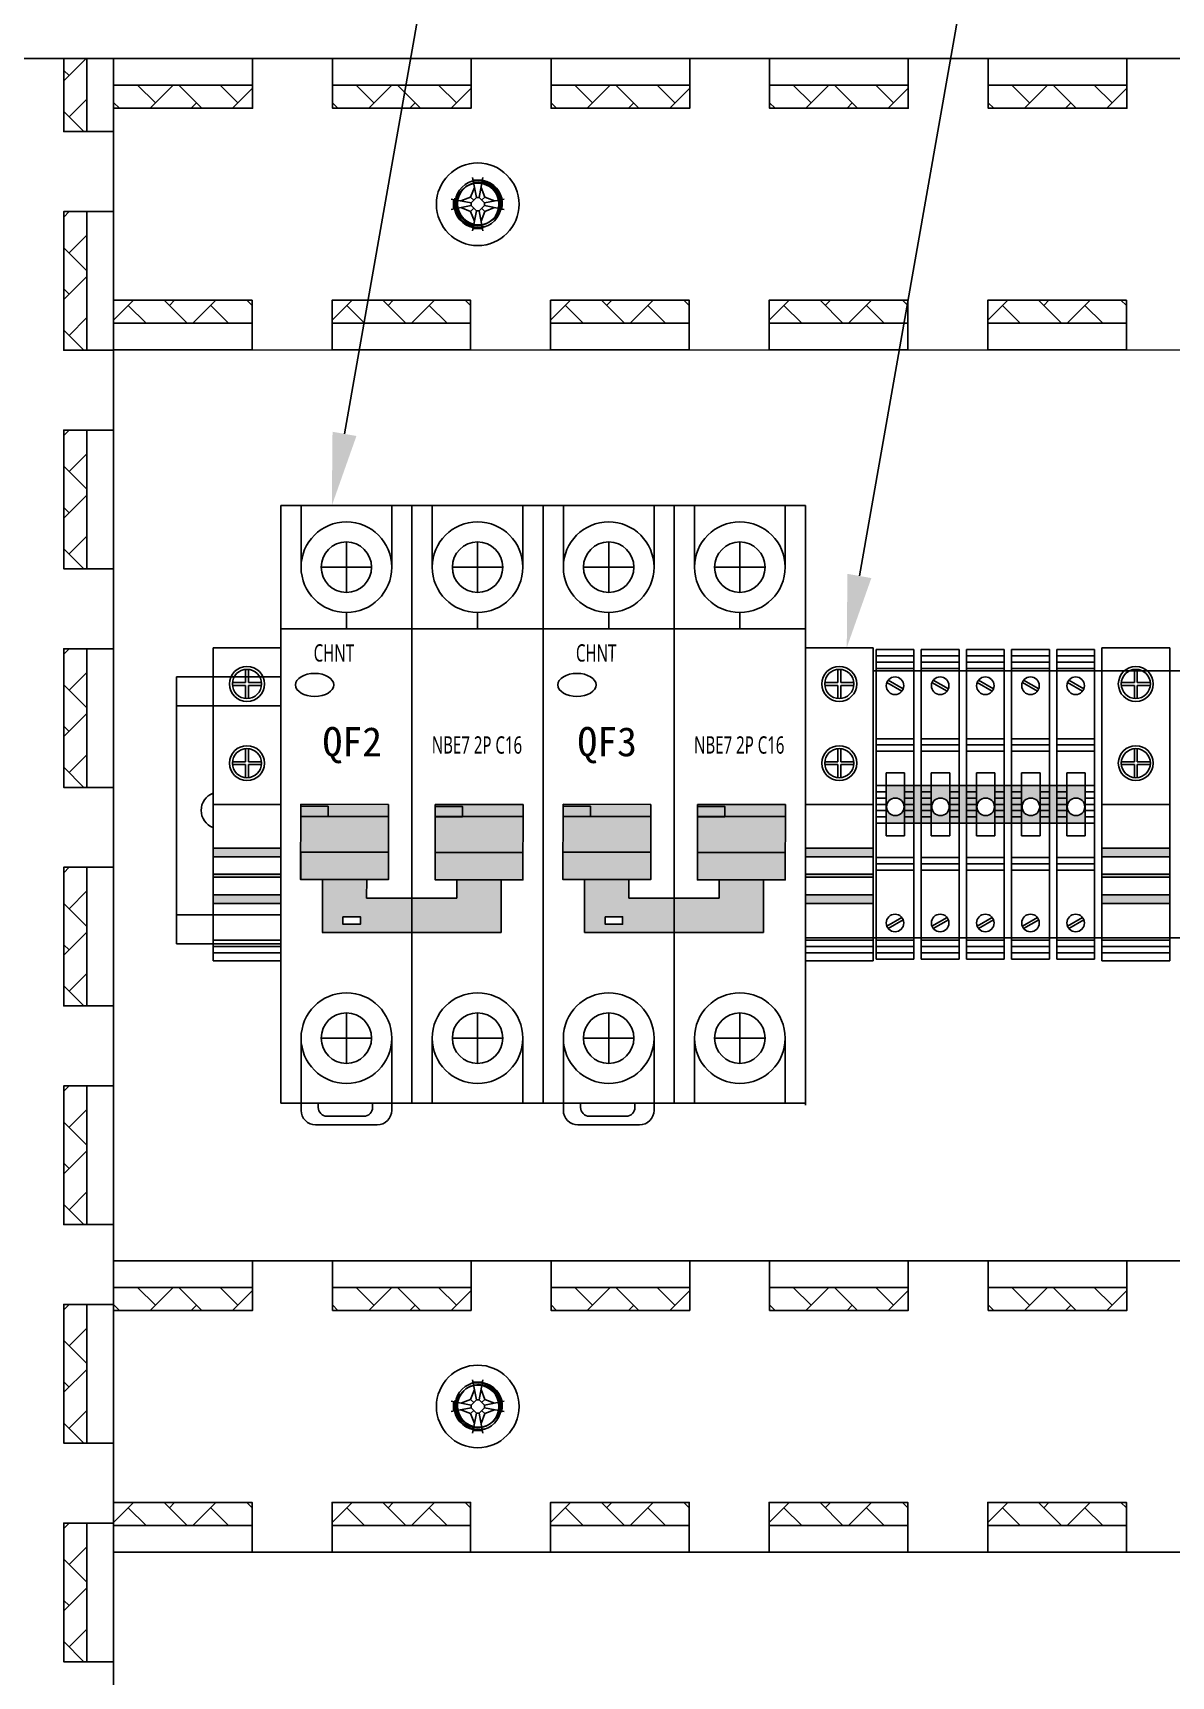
# Model space of a CAD drawing. Header units: millimetres. Extents: x 547 to 2149, y 622 to 1790.
# Drawn here: x 1567.4 to 1606.4, y 1702.1 to 1758.5 of the extents above; entities that cross this region are included whole.
import ezdxf

# ---------------------------------------------------------------- set-up
doc = ezdxf.new("R2010")
doc.units = ezdxf.units.MM
for name, color, linetype in [('中文标注', 3, 'Continuous'), ('元器件与线路', 7, 'Continuous'), ('英文数字标注', 3, 'Continuous')]:
    doc.layers.add(name, color=color, linetype=linetype)
doc.styles.add('宋体', font='')
doc.styles.add('标准', font='', dxfattribs={"width": 0.667})
doc.styles.get('宋体').set_extended_font_data('宋体')
doc.styles.get('标准').set_extended_font_data('FangSong_GB2312')

msp = doc.modelspace()

# ---------------------------------------------------------------- hatches: boundary and pattern name
at = {"layer": '元器件与线路'}
h = msp.add_hatch(dxfattribs=at)
h.set_pattern_fill('AR-HBONE', color=256, scale=0.25, angle=270, style=0)
h.set_pattern_definition([(315, (1446.2778, 1329.1993), (1.4142136, 3e-14), [3, -1]), (45, (1446.9849, 1328.4921), (1.4142136, 3e-14), [3, -1])])
h.paths.add_polyline_path([(1569.217, 1757.585), (1568.428, 1757.585), (1568.428, 1755.077), (1569.217, 1755.077)])
h = msp.add_hatch(dxfattribs=at)
h.set_pattern_fill('AR-HBONE', color=256, scale=0.25, style=0)
h.set_pattern_definition([(45, (2000.7844, 1633.7299), (1e-16, 1.4142136), [3, -1]), (135, (2001.4915, 1634.437), (1e-16, 1.4142136), [3, -1])])
h.paths.add_polyline_path([(1574.907, 1756.669), (1570.15, 1756.669), (1570.15, 1755.88), (1574.907, 1755.88)])
h = msp.add_hatch(dxfattribs=at)
h.set_pattern_fill('AR-HBONE', color=256, scale=0.25, style=0)
h.set_pattern_definition([(45, (2008.2844, 1633.7299), (1e-16, 1.4142136), [3, -1]), (135, (2008.9915, 1634.437), (1e-16, 1.4142136), [3, -1])])
h.paths.add_polyline_path([(1582.407, 1756.669), (1577.65, 1756.669), (1577.65, 1755.88), (1582.407, 1755.88)])
h = msp.add_hatch(dxfattribs=at)
h.set_pattern_fill('AR-HBONE', color=256, scale=0.25, style=0)
h.set_pattern_definition([(45, (2015.7844, 1633.7299), (1e-16, 1.4142136), [3, -1]), (135, (2016.4915, 1634.437), (1e-16, 1.4142136), [3, -1])])
h.paths.add_polyline_path([(1589.907, 1756.669), (1585.15, 1756.669), (1585.15, 1755.88), (1589.907, 1755.88)])
h = msp.add_hatch(dxfattribs=at)
h.set_pattern_fill('AR-HBONE', color=256, scale=0.25, style=0)
h.set_pattern_definition([(45, (2023.2844, 1633.7299), (1e-16, 1.4142136), [3, -1]), (135, (2023.9915, 1634.437), (1e-16, 1.4142136), [3, -1])])
h.paths.add_polyline_path([(1597.407, 1756.669), (1592.65, 1756.669), (1592.65, 1755.88), (1597.407, 1755.88)])
h = msp.add_hatch(dxfattribs=at)
h.set_pattern_fill('AR-HBONE', color=256, scale=0.25, style=0)
h.set_pattern_definition([(45, (2030.7844, 1633.7299), (1e-16, 1.4142136), [3, -1]), (135, (2031.4915, 1634.437), (1e-16, 1.4142136), [3, -1])])
h.paths.add_polyline_path([(1604.907, 1756.669), (1600.15, 1756.669), (1600.15, 1755.88), (1604.907, 1755.88)])
h = msp.add_hatch(dxfattribs=at)
h.set_pattern_fill('AR-HBONE', color=256, scale=0.25, angle=270, style=0)
h.set_pattern_definition([(315, (1446.2778, 1321.6993), (1.4142136, 3e-14), [3, -1]), (45, (1446.9849, 1320.9921), (1.4142136, 3e-14), [3, -1])])
h.paths.add_polyline_path([(1568.428, 1747.577), (1569.217, 1747.577), (1569.217, 1752.334), (1568.428, 1752.334)])
h = msp.add_hatch(dxfattribs=at)
h.set_pattern_fill('AR-HBONE', color=256, scale=0.25, angle=180, style=0)
h.set_pattern_definition([(225, (1144.2555, 1871.4406), (-3e-16, -1.4142136), [3, -1]), (315, (1143.5484, 1870.7335), (-3e-16, -1.4142136), [3, -1])])
h.paths.add_polyline_path([(1570.133, 1749.29), (1570.133, 1748.502), (1574.89, 1748.502), (1574.89, 1749.29)])
h = msp.add_hatch(dxfattribs=at)
h.set_pattern_fill('AR-HBONE', color=256, scale=0.25, angle=180, style=0)
h.set_pattern_definition([(225, (1151.7555, 1871.4406), (-3e-16, -1.4142136), [3, -1]), (315, (1151.0484, 1870.7335), (-3e-16, -1.4142136), [3, -1])])
h.paths.add_polyline_path([(1577.633, 1749.29), (1577.633, 1748.502), (1582.39, 1748.502), (1582.39, 1749.29)])
h = msp.add_hatch(dxfattribs=at)
h.set_pattern_fill('AR-HBONE', color=256, scale=0.25, angle=180, style=0)
h.set_pattern_definition([(225, (1159.2555, 1871.4406), (-3e-16, -1.4142136), [3, -1]), (315, (1158.5484, 1870.7335), (-3e-16, -1.4142136), [3, -1])])
h.paths.add_polyline_path([(1585.133, 1749.29), (1585.133, 1748.502), (1589.89, 1748.502), (1589.89, 1749.29)])
h = msp.add_hatch(dxfattribs=at)
h.set_pattern_fill('AR-HBONE', color=256, scale=0.25, angle=180, style=0)
h.set_pattern_definition([(225, (1166.7555, 1871.4406), (-3e-16, -1.4142136), [3, -1]), (315, (1166.0484, 1870.7335), (-3e-16, -1.4142136), [3, -1])])
h.paths.add_polyline_path([(1592.633, 1749.29), (1592.633, 1748.502), (1597.39, 1748.502), (1597.39, 1749.29)])
h = msp.add_hatch(dxfattribs=at)
h.set_pattern_fill('AR-HBONE', color=256, scale=0.25, angle=180, style=0)
h.set_pattern_definition([(225, (1174.2555, 1871.4406), (-3e-16, -1.4142136), [3, -1]), (315, (1173.5484, 1870.7335), (-3e-16, -1.4142136), [3, -1])])
h.paths.add_polyline_path([(1600.133, 1749.29), (1600.133, 1748.502), (1604.89, 1748.502), (1604.89, 1749.29)])
h = msp.add_hatch(dxfattribs=at)
h.set_pattern_fill('AR-HBONE', color=256, scale=0.25, angle=270, style=0)
h.set_pattern_definition([(315, (1446.2778, 1314.1993), (1.4142136, 3e-14), [3, -1]), (45, (1446.9849, 1313.4921), (1.4142136, 3e-14), [3, -1])])
h.paths.add_polyline_path([(1568.428, 1740.077), (1569.217, 1740.077), (1569.217, 1744.834), (1568.428, 1744.834)])
h = msp.add_hatch(dxfattribs=at)
h.set_pattern_fill('AR-HBONE', color=256, scale=0.25, angle=270, style=0)
h.set_pattern_definition([(315, (1446.2778, 1306.6993), (1.4142136, 3e-14), [3, -1]), (45, (1446.9849, 1305.9921), (1.4142136, 3e-14), [3, -1])])
h.paths.add_polyline_path([(1568.428, 1732.577), (1569.217, 1732.577), (1569.217, 1737.334), (1568.428, 1737.334)])
h = msp.add_hatch(color=2, dxfattribs=at)
h.paths.add_polyline_path([(1603.481, 1732.643), (1596.647, 1732.643), (1596.647, 1731.347), (1603.481, 1731.347)])
h.paths.add_polyline_path([(1598.816, 1731.909, -1), (1598.211, 1731.909, -1)], flags=16)
h.paths.add_polyline_path([(1600.366, 1731.909, -1), (1599.761, 1731.909, -1)], flags=16)
h.paths.add_polyline_path([(1597.266, 1731.909, -1), (1596.661, 1731.909, -1)], flags=16)
h.paths.add_polyline_path([(1601.916, 1731.909, -1), (1601.311, 1731.909, -1)], flags=16)
h.paths.add_polyline_path([(1603.466, 1731.909, -1), (1602.861, 1731.909, -1)], flags=16)
h = msp.add_hatch(color=7, dxfattribs=at)
h.set_gradient(color1=(0, 0, 255), color2=(36, 36, 255), one_color=1, tint=0.57)
h.paths.add_polyline_path([(1577.5, 1731.581), (1577.5, 1731.928), (1576.562, 1731.928), (1576.562, 1731.581)], flags=17)
h.paths.add_polyline_path([(1579.576, 1731.581), (1579.577, 1731.995), (1576.562, 1732.002), (1576.562, 1731.928), (1577.5, 1731.928), (1577.5, 1731.581)])
h.paths.add_polyline_path([(1579.573, 1730.358), (1579.576, 1731.581), (1577.5, 1731.581), (1577.5, 1731.579), (1576.561, 1731.579), (1576.559, 1730.358)])
h.paths.add_polyline_path([(1576.559, 1730.358), (1576.559, 1729.418), (1577.302, 1729.416), (1577.302, 1729.411), (1578.823, 1729.411), (1578.823, 1729.413), (1579.571, 1729.411), (1579.571, 1730.358)])
h.paths.add_polyline_path([(1578.822, 1728.77), (1578.823, 1729.411), (1577.302, 1729.411), (1577.302, 1727.596), (1583.434, 1727.596), (1583.438, 1729.4), (1581.917, 1729.4), (1581.917, 1728.77)])
h.paths.add_polyline_path([(1578.605, 1728.138), (1578.605, 1727.879), (1578.008, 1727.879), (1578.008, 1728.138)], flags=16)
h.paths.add_polyline_path([(1583.438, 1729.4), (1583.438, 1729.405), (1584.186, 1729.404), (1584.186, 1730.347), (1581.173, 1730.347), (1581.173, 1729.411), (1581.917, 1729.409), (1581.917, 1729.4)])
h.paths.add_polyline_path([(1584.188, 1730.347), (1584.191, 1731.581), (1582.115, 1731.581), (1582.115, 1731.568), (1581.176, 1731.568), (1581.173, 1730.347)])
h.paths.add_polyline_path([(1584.191, 1731.581), (1584.192, 1731.988), (1581.177, 1731.995), (1581.177, 1731.917), (1582.115, 1731.917), (1582.115, 1731.581)])
h.paths.add_polyline_path([(1581.177, 1731.917), (1581.177, 1731.581), (1582.115, 1731.581), (1582.115, 1731.917)], flags=17)
h = msp.add_hatch(color=7, dxfattribs=at)
h.set_gradient(color1=(0, 0, 255), color2=(36, 36, 255), one_color=1, tint=0.57)
h.paths.add_polyline_path([(1586.5, 1731.581), (1586.5, 1731.928), (1585.562, 1731.928), (1585.562, 1731.581)], flags=17)
h.paths.add_polyline_path([(1588.576, 1731.581), (1588.577, 1731.995), (1585.562, 1732.002), (1585.562, 1731.928), (1586.5, 1731.928), (1586.5, 1731.581)])
h.paths.add_polyline_path([(1588.573, 1730.358), (1588.576, 1731.581), (1586.5, 1731.581), (1586.5, 1731.579), (1585.561, 1731.579), (1585.559, 1730.358)])
h.paths.add_polyline_path([(1585.559, 1730.358), (1585.559, 1729.418), (1586.302, 1729.416), (1586.302, 1729.411), (1587.823, 1729.411), (1587.823, 1729.413), (1588.571, 1729.411), (1588.571, 1730.358)])
h.paths.add_polyline_path([(1587.822, 1728.77), (1587.823, 1729.411), (1586.302, 1729.411), (1586.302, 1727.596), (1592.434, 1727.596), (1592.438, 1729.4), (1590.917, 1729.4), (1590.917, 1728.77)])
h.paths.add_polyline_path([(1587.605, 1728.138), (1587.605, 1727.879), (1587.008, 1727.879), (1587.008, 1728.138)], flags=16)
h.paths.add_polyline_path([(1592.438, 1729.4), (1592.438, 1729.405), (1593.186, 1729.404), (1593.186, 1730.347), (1590.173, 1730.347), (1590.173, 1729.411), (1590.917, 1729.409), (1590.917, 1729.4)])
h.paths.add_polyline_path([(1593.188, 1730.347), (1593.191, 1731.581), (1591.115, 1731.581), (1591.115, 1731.568), (1590.176, 1731.568), (1590.173, 1730.347)])
h.paths.add_polyline_path([(1593.191, 1731.581), (1593.192, 1731.988), (1590.177, 1731.995), (1590.177, 1731.917), (1591.115, 1731.917), (1591.115, 1731.581)])
h.paths.add_polyline_path([(1590.177, 1731.917), (1590.177, 1731.581), (1591.115, 1731.581), (1591.115, 1731.917)], flags=17)
for points in [[(1575.877, 1730.495), (1575.877, 1730.195), (1573.552, 1730.195), (1573.552, 1730.495)], [(1593.877, 1730.495), (1593.877, 1730.195), (1596.202, 1730.195), (1596.202, 1730.495)], [(1604.052, 1730.495), (1604.052, 1730.195), (1606.377, 1730.195), (1606.377, 1730.495)], [(1573.552, 1729.595), (1575.877, 1729.595), (1575.877, 1729.495), (1573.552, 1729.495)], [(1596.202, 1729.595), (1593.877, 1729.595), (1593.877, 1729.495), (1596.202, 1729.495)], [(1606.377, 1729.595), (1604.052, 1729.595), (1604.052, 1729.495), (1606.377, 1729.495)], [(1575.877, 1728.895), (1575.877, 1728.595), (1573.552, 1728.595), (1573.552, 1728.895)], [(1593.877, 1728.895), (1593.877, 1728.595), (1596.202, 1728.595), (1596.202, 1728.895)], [(1604.052, 1728.895), (1604.052, 1728.595), (1606.377, 1728.595), (1606.377, 1728.895)]]:
    msp.add_hatch(color=256, dxfattribs=at).paths.add_polyline_path(points)
h = msp.add_hatch(dxfattribs=at)
h.set_pattern_fill('AR-HBONE', color=256, scale=0.25, angle=270, style=0)
h.set_pattern_definition([(315, (1446.2778, 1299.1993), (1.4142136, 3e-14), [3, -1]), (45, (1446.9849, 1298.4921), (1.4142136, 3e-14), [3, -1])])
h.paths.add_polyline_path([(1568.428, 1725.077), (1569.217, 1725.077), (1569.217, 1729.834), (1568.428, 1729.834)])
h = msp.add_hatch(dxfattribs=at)
h.set_pattern_fill('AR-HBONE', color=256, scale=0.25, angle=270, style=0)
h.set_pattern_definition([(315, (1446.2778, 1291.6993), (1.4142136, 3e-14), [3, -1]), (45, (1446.9849, 1290.9921), (1.4142136, 3e-14), [3, -1])])
h.paths.add_polyline_path([(1568.428, 1717.577), (1569.217, 1717.577), (1569.217, 1722.334), (1568.428, 1722.334)])
h = msp.add_hatch(dxfattribs=at)
h.set_pattern_fill('AR-HBONE', color=256, scale=0.25, style=0)
h.set_pattern_definition([(45, (2000.7844, 1592.4799), (1e-16, 1.4142136), [3, -1]), (135, (2001.4915, 1593.187), (1e-16, 1.4142136), [3, -1])])
h.paths.add_polyline_path([(1574.907, 1715.419), (1570.15, 1715.419), (1570.15, 1714.63), (1574.907, 1714.63)])
h = msp.add_hatch(dxfattribs=at)
h.set_pattern_fill('AR-HBONE', color=256, scale=0.25, style=0)
h.set_pattern_definition([(45, (2008.2844, 1592.4799), (1e-16, 1.4142136), [3, -1]), (135, (2008.9915, 1593.187), (1e-16, 1.4142136), [3, -1])])
h.paths.add_polyline_path([(1582.407, 1715.419), (1577.65, 1715.419), (1577.65, 1714.63), (1582.407, 1714.63)])
h = msp.add_hatch(dxfattribs=at)
h.set_pattern_fill('AR-HBONE', color=256, scale=0.25, style=0)
h.set_pattern_definition([(45, (2015.7844, 1592.4799), (1e-16, 1.4142136), [3, -1]), (135, (2016.4915, 1593.187), (1e-16, 1.4142136), [3, -1])])
h.paths.add_polyline_path([(1589.907, 1715.419), (1585.15, 1715.419), (1585.15, 1714.63), (1589.907, 1714.63)])
h = msp.add_hatch(dxfattribs=at)
h.set_pattern_fill('AR-HBONE', color=256, scale=0.25, style=0)
h.set_pattern_definition([(45, (2023.2844, 1592.4799), (1e-16, 1.4142136), [3, -1]), (135, (2023.9915, 1593.187), (1e-16, 1.4142136), [3, -1])])
h.paths.add_polyline_path([(1597.407, 1715.419), (1592.65, 1715.419), (1592.65, 1714.63), (1597.407, 1714.63)])
h = msp.add_hatch(dxfattribs=at)
h.set_pattern_fill('AR-HBONE', color=256, scale=0.25, style=0)
h.set_pattern_definition([(45, (2030.7844, 1592.4799), (1e-16, 1.4142136), [3, -1]), (135, (2031.4915, 1593.187), (1e-16, 1.4142136), [3, -1])])
h.paths.add_polyline_path([(1604.907, 1715.419), (1600.15, 1715.419), (1600.15, 1714.63), (1604.907, 1714.63)])
h = msp.add_hatch(dxfattribs=at)
h.set_pattern_fill('AR-HBONE', color=256, scale=0.25, angle=270, style=0)
h.set_pattern_definition([(315, (1446.2778, 1284.1993), (1.4142136, 3e-14), [3, -1]), (45, (1446.9849, 1283.4921), (1.4142136, 3e-14), [3, -1])])
h.paths.add_polyline_path([(1568.428, 1710.077), (1569.217, 1710.077), (1569.217, 1714.834), (1568.428, 1714.834)])
h = msp.add_hatch(dxfattribs=at)
h.set_pattern_fill('AR-HBONE', color=256, scale=0.25, angle=180, style=0)
h.set_pattern_definition([(225, (1144.2555, 1830.1906), (-3e-16, -1.4142136), [3, -1]), (315, (1143.5484, 1829.4835), (-3e-16, -1.4142136), [3, -1])])
h.paths.add_polyline_path([(1570.133, 1708.04), (1570.133, 1707.252), (1574.89, 1707.252), (1574.89, 1708.04)])
h = msp.add_hatch(dxfattribs=at)
h.set_pattern_fill('AR-HBONE', color=256, scale=0.25, angle=180, style=0)
h.set_pattern_definition([(225, (1151.7555, 1830.1906), (-3e-16, -1.4142136), [3, -1]), (315, (1151.0484, 1829.4835), (-3e-16, -1.4142136), [3, -1])])
h.paths.add_polyline_path([(1577.633, 1708.04), (1577.633, 1707.252), (1582.39, 1707.252), (1582.39, 1708.04)])
h = msp.add_hatch(dxfattribs=at)
h.set_pattern_fill('AR-HBONE', color=256, scale=0.25, angle=180, style=0)
h.set_pattern_definition([(225, (1159.2555, 1830.1906), (-3e-16, -1.4142136), [3, -1]), (315, (1158.5484, 1829.4835), (-3e-16, -1.4142136), [3, -1])])
h.paths.add_polyline_path([(1585.133, 1708.04), (1585.133, 1707.252), (1589.89, 1707.252), (1589.89, 1708.04)])
h = msp.add_hatch(dxfattribs=at)
h.set_pattern_fill('AR-HBONE', color=256, scale=0.25, angle=180, style=0)
h.set_pattern_definition([(225, (1166.7555, 1830.1906), (-3e-16, -1.4142136), [3, -1]), (315, (1166.0484, 1829.4835), (-3e-16, -1.4142136), [3, -1])])
h.paths.add_polyline_path([(1592.633, 1708.04), (1592.633, 1707.252), (1597.39, 1707.252), (1597.39, 1708.04)])
h = msp.add_hatch(dxfattribs=at)
h.set_pattern_fill('AR-HBONE', color=256, scale=0.25, angle=180, style=0)
h.set_pattern_definition([(225, (1174.2555, 1830.1906), (-3e-16, -1.4142136), [3, -1]), (315, (1173.5484, 1829.4835), (-3e-16, -1.4142136), [3, -1])])
h.paths.add_polyline_path([(1600.133, 1708.04), (1600.133, 1707.252), (1604.89, 1707.252), (1604.89, 1708.04)])
h = msp.add_hatch(dxfattribs=at)
h.set_pattern_fill('AR-HBONE', color=256, scale=0.25, angle=270, style=0)
h.set_pattern_definition([(315, (1446.2778, 1276.6993), (1.4142136, 3e-14), [3, -1]), (45, (1446.9849, 1275.9921), (1.4142136, 3e-14), [3, -1])])
h.paths.add_polyline_path([(1568.428, 1702.577), (1569.217, 1702.577), (1569.217, 1707.334), (1568.428, 1707.334)])

# ---------------------------------------------------------------- linework, layer by layer
for p, q in [((1543.933, 1757.585), (1655.133, 1757.585)), ((1569.217, 1757.585), (1569.217, 1755.077)), ((1570.133, 1757.585), (1645.133, 1757.585)), ((1570.133, 1757.585), (1570.133, 1650.077)), ((1570.15, 1756.669), (1574.907, 1756.669)), ((1577.65, 1756.669), (1582.407, 1756.669)), ((1585.15, 1756.669), (1589.907, 1756.669)), ((1592.65, 1756.669), (1597.407, 1756.669)), ((1600.15, 1756.669), (1604.907, 1756.669)), ((1569.217, 1752.334), (1569.217, 1747.577)), ((1574.89, 1748.502), (1570.133, 1748.502)), ((1582.39, 1748.502), (1577.633, 1748.502)), ((1589.89, 1748.502), (1585.133, 1748.502)), ((1597.39, 1748.502), (1592.633, 1748.502)), ((1604.89, 1748.502), (1600.133, 1748.502)), ((1570.133, 1747.577), (1645.133, 1747.594)), ((1569.217, 1744.834), (1569.217, 1740.077)), ((1593.877, 1739.427), (1593.877, 1721.677)), ((1593.877, 1739.427), (1593.877, 1721.745)), ((1593.877, 1721.677), (1593.877, 1739.427)), ((1569.217, 1737.334), (1569.217, 1732.577)), ((1570.133, 1726.584), (1570.133, 1737.334)), ((1575.877, 1737.37), (1573.552, 1737.37)), ((1573.552, 1737.37), (1573.552, 1726.62)), ((1575.877, 1737.37), (1575.877, 1726.62)), ((1584.877, 1737.37), (1584.877, 1726.62)), ((1593.877, 1737.37), (1596.202, 1737.37)), ((1593.877, 1737.37), (1593.877, 1726.62)), ((1596.202, 1737.37), (1596.202, 1726.62)), ((1596.302, 1737.307), (1597.602, 1737.307)), ((1596.302, 1726.682), (1596.302, 1737.307)), ((1597.602, 1726.682), (1597.602, 1737.307)), ((1597.852, 1737.307), (1599.152, 1737.307)), ((1597.852, 1726.682), (1597.852, 1737.307)), ((1599.152, 1726.682), (1599.152, 1737.307)), ((1599.402, 1737.307), (1600.702, 1737.307)), ((1599.402, 1726.682), (1599.402, 1737.307)), ((1600.702, 1726.682), (1600.702, 1737.307)), ((1600.952, 1737.307), (1602.252, 1737.307)), ((1600.952, 1726.682), (1600.952, 1737.307)), ((1602.252, 1726.682), (1602.252, 1737.307)), ((1602.502, 1737.307), (1603.802, 1737.307)), ((1602.502, 1726.682), (1602.502, 1737.307)), ((1603.802, 1737.307), (1603.802, 1726.682)), ((1604.052, 1737.37), (1606.377, 1737.37)), ((1604.052, 1726.62), (1604.052, 1737.37)), ((1606.377, 1737.37), (1606.377, 1726.62)), ((1575.877, 1736.37), (1572.302, 1736.37)), ((1572.302, 1727.206), (1572.302, 1736.37)), ((1574.665, 1736.177), (1574.217, 1736.177)), ((1574.665, 1736.624), (1574.665, 1736.177)), ((1574.665, 1736.624), (1574.665, 1736.177)), ((1574.765, 1736.624), (1574.765, 1736.177)), ((1575.212, 1736.177), (1574.765, 1736.177)), ((1594.542, 1736.177), (1594.99, 1736.177)), ((1594.99, 1736.624), (1594.99, 1736.177)), ((1595.09, 1736.624), (1595.09, 1736.177)), ((1595.09, 1736.624), (1595.09, 1736.177)), ((1595.09, 1736.177), (1595.537, 1736.177)), ((1614.227, 1736.576), (1596.202, 1736.576)), ((1604.717, 1736.177), (1605.165, 1736.177)), ((1605.165, 1736.624), (1605.165, 1736.177)), ((1605.265, 1736.624), (1605.265, 1736.177)), ((1605.265, 1736.624), (1605.265, 1736.177)), ((1605.265, 1736.177), (1605.712, 1736.177)), ((1574.665, 1736.077), (1574.217, 1736.077)), ((1574.665, 1736.077), (1574.665, 1735.629)), ((1574.765, 1736.077), (1574.765, 1735.629)), ((1575.212, 1736.077), (1574.765, 1736.077)), ((1593.877, 1735.927), (1593.877, 1725.177)), ((1594.542, 1736.077), (1594.99, 1736.077)), ((1594.99, 1736.077), (1594.99, 1735.629)), ((1595.09, 1736.077), (1595.09, 1735.629)), ((1595.09, 1736.077), (1595.537, 1736.077)), ((1604.717, 1736.077), (1605.165, 1736.077)), ((1605.165, 1736.077), (1605.165, 1735.629)), ((1605.265, 1736.077), (1605.265, 1735.629)), ((1605.265, 1736.077), (1605.712, 1736.077)), ((1575.877, 1735.37), (1572.302, 1735.37)), ((1574.665, 1733.905), (1574.665, 1733.458)), ((1574.665, 1733.905), (1574.665, 1733.458)), ((1574.765, 1733.905), (1574.765, 1733.458)), ((1594.99, 1733.905), (1594.99, 1733.458)), ((1595.09, 1733.905), (1595.09, 1733.458)), ((1595.09, 1733.905), (1595.09, 1733.458)), ((1596.302, 1734.248), (1597.602, 1734.248)), ((1596.302, 1734.032), (1597.602, 1734.032)), ((1597.852, 1734.248), (1599.152, 1734.248)), ((1597.852, 1734.032), (1599.152, 1734.032)), ((1599.402, 1734.248), (1600.702, 1734.248)), ((1599.402, 1734.032), (1600.702, 1734.032)), ((1600.952, 1734.248), (1602.252, 1734.248)), ((1600.952, 1734.032), (1602.252, 1734.032)), ((1602.502, 1734.248), (1603.802, 1734.248)), ((1602.502, 1734.032), (1603.802, 1734.032)), ((1605.165, 1733.905), (1605.165, 1733.458)), ((1605.265, 1733.905), (1605.265, 1733.458)), ((1605.265, 1733.905), (1605.265, 1733.458)), ((1574.665, 1733.458), (1574.217, 1733.458)), ((1574.665, 1733.358), (1574.217, 1733.358)), ((1574.665, 1733.358), (1574.665, 1732.91)), ((1575.212, 1733.458), (1574.765, 1733.458)), ((1574.765, 1733.358), (1574.765, 1732.91)), ((1575.212, 1733.358), (1574.765, 1733.358)), ((1594.542, 1733.458), (1594.99, 1733.458)), ((1594.542, 1733.358), (1594.99, 1733.358)), ((1594.99, 1733.358), (1594.99, 1732.91)), ((1595.09, 1733.458), (1595.537, 1733.458)), ((1595.09, 1733.358), (1595.09, 1732.91)), ((1595.09, 1733.358), (1595.537, 1733.358)), ((1604.717, 1733.458), (1605.165, 1733.458)), ((1604.717, 1733.358), (1605.165, 1733.358)), ((1605.165, 1733.358), (1605.165, 1732.91)), ((1605.265, 1733.458), (1605.712, 1733.458)), ((1605.265, 1733.358), (1605.265, 1732.91)), ((1605.265, 1733.358), (1605.712, 1733.358)), ((1596.647, 1732.643), (1596.302, 1732.643)), ((1596.647, 1731.347), (1596.647, 1732.643)), ((1596.647, 1732.643), (1603.481, 1732.643)), ((1603.481, 1732.643), (1603.481, 1731.347)), ((1573.552, 1731.995), (1575.877, 1731.995)), ((1596.202, 1731.995), (1593.877, 1731.995)), ((1597.602, 1731.995), (1597.281, 1731.995)), ((1599.152, 1731.995), (1598.831, 1731.995)), ((1600.702, 1731.995), (1600.381, 1731.995)), ((1602.252, 1731.995), (1601.931, 1731.995)), ((1603.802, 1731.995), (1603.481, 1731.995)), ((1606.377, 1731.995), (1604.052, 1731.995)), ((1603.481, 1731.347), (1596.647, 1731.347)), ((1573.552, 1730.495), (1575.877, 1730.495)), ((1596.202, 1730.495), (1593.877, 1730.495)), ((1606.377, 1730.495), (1604.052, 1730.495)), ((1573.552, 1730.195), (1575.877, 1730.195)), ((1596.202, 1730.195), (1593.877, 1730.195)), ((1596.302, 1729.957), (1597.602, 1729.957)), ((1597.852, 1729.957), (1599.152, 1729.957)), ((1599.402, 1729.957), (1600.702, 1729.957)), ((1600.952, 1729.957), (1602.252, 1729.957)), ((1602.502, 1729.957), (1603.802, 1729.957)), ((1606.377, 1730.195), (1604.052, 1730.195)), ((1569.217, 1729.834), (1569.217, 1725.077)), ((1573.552, 1729.595), (1575.877, 1729.595)), ((1573.552, 1729.495), (1575.877, 1729.495)), ((1596.202, 1729.595), (1593.877, 1729.595)), ((1596.202, 1729.495), (1593.877, 1729.495)), ((1596.302, 1729.741), (1597.602, 1729.741)), ((1597.852, 1729.741), (1599.152, 1729.741)), ((1599.402, 1729.741), (1600.702, 1729.741)), ((1600.952, 1729.741), (1602.252, 1729.741)), ((1602.502, 1729.741), (1603.802, 1729.741)), ((1606.377, 1729.595), (1604.052, 1729.595)), ((1606.377, 1729.495), (1604.052, 1729.495)), ((1573.552, 1728.895), (1575.877, 1728.895)), ((1596.202, 1728.895), (1593.877, 1728.895)), ((1606.377, 1728.895), (1604.052, 1728.895)), ((1575.877, 1728.206), (1572.302, 1728.206)), ((1573.552, 1728.595), (1575.877, 1728.595)), ((1596.202, 1728.595), (1593.877, 1728.595)), ((1606.377, 1728.595), (1604.052, 1728.595)), ((1575.877, 1727.206), (1572.302, 1727.206)), ((1575.877, 1727.33), (1573.552, 1727.33)), ((1575.877, 1727.114), (1573.552, 1727.114)), ((1616.552, 1727.413), (1593.877, 1727.413)), ((1593.877, 1727.33), (1596.202, 1727.33)), ((1593.877, 1727.114), (1596.202, 1727.114)), ((1604.052, 1727.33), (1606.377, 1727.33)), ((1604.052, 1727.114), (1606.377, 1727.114)), ((1575.877, 1726.898), (1573.552, 1726.898)), ((1573.552, 1726.62), (1575.877, 1726.62)), ((1593.877, 1726.898), (1596.202, 1726.898)), ((1596.202, 1726.62), (1593.877, 1726.62)), ((1597.602, 1726.682), (1596.302, 1726.682)), ((1599.152, 1726.682), (1597.852, 1726.682)), ((1600.702, 1726.682), (1599.402, 1726.682)), ((1602.252, 1726.682), (1600.952, 1726.682)), ((1603.802, 1726.682), (1602.502, 1726.682)), ((1604.052, 1726.898), (1606.377, 1726.898)), ((1606.377, 1726.62), (1604.052, 1726.62)), ((1569.217, 1722.334), (1569.217, 1717.577)), ((1570.133, 1716.335), (1645.133, 1716.335)), ((1570.15, 1715.419), (1574.907, 1715.419)), ((1577.65, 1715.419), (1582.407, 1715.419)), ((1585.15, 1715.419), (1589.907, 1715.419)), ((1592.65, 1715.419), (1597.407, 1715.419)), ((1600.15, 1715.419), (1604.907, 1715.419)), ((1569.217, 1714.834), (1569.217, 1710.077)), ((1569.217, 1707.334), (1569.217, 1702.577)), ((1574.89, 1707.252), (1570.133, 1707.252)), ((1582.39, 1707.252), (1577.633, 1707.252)), ((1589.89, 1707.252), (1585.133, 1707.252)), ((1597.39, 1707.252), (1592.633, 1707.252)), ((1604.89, 1707.252), (1600.133, 1707.252)), ((1570.133, 1706.335), (1645.133, 1706.335))]:
    msp.add_line(p, q, dxfattribs=at)
at = {"layer": '元器件与线路', "color": 0, "lineweight": 25}
for p, q in [((1582.39, 1752.829), (1582.52, 1753.166)), ((1582.455, 1753.499), (1582.589, 1752.812)), ((1582.471, 1753.416), (1582.795, 1753.416)), ((1582.811, 1753.499), (1582.677, 1752.812)), ((1582.876, 1752.829), (1582.747, 1753.166)), ((1581.72, 1752.764), (1582.407, 1752.629)), ((1581.72, 1752.407), (1582.407, 1752.541)), ((1581.803, 1752.423), (1581.803, 1752.747)), ((1582.39, 1752.829), (1582.052, 1752.699)), ((1582.39, 1752.342), (1582.052, 1752.472)), ((1582.498, 1752.721), (1582.39, 1752.829)), ((1582.39, 1752.342), (1582.498, 1752.45)), ((1582.407, 1752.629), (1582.589, 1752.812)), ((1582.407, 1752.541), (1582.407, 1752.629)), ((1582.589, 1752.359), (1582.407, 1752.541)), ((1582.589, 1752.812), (1582.677, 1752.812)), ((1582.86, 1752.629), (1582.677, 1752.812)), ((1582.86, 1752.541), (1582.677, 1752.359)), ((1582.768, 1752.721), (1582.876, 1752.829)), ((1582.768, 1752.45), (1582.876, 1752.342)), ((1583.546, 1752.764), (1582.86, 1752.629)), ((1582.86, 1752.629), (1582.86, 1752.541)), ((1583.546, 1752.407), (1582.86, 1752.541)), ((1582.876, 1752.829), (1583.214, 1752.699)), ((1582.876, 1752.342), (1583.214, 1752.472)), ((1583.463, 1752.747), (1583.463, 1752.423)), ((1582.39, 1752.342), (1582.52, 1752.004)), ((1582.455, 1751.672), (1582.589, 1752.359)), ((1582.677, 1752.359), (1582.589, 1752.359)), ((1582.811, 1751.672), (1582.677, 1752.359)), ((1582.876, 1752.342), (1582.747, 1752.004)), ((1582.471, 1751.755), (1582.795, 1751.755)), ((1582.39, 1711.579), (1582.52, 1711.916)), ((1582.455, 1712.249), (1582.589, 1711.562)), ((1582.471, 1712.166), (1582.795, 1712.166)), ((1582.811, 1712.249), (1582.677, 1711.562)), ((1582.876, 1711.579), (1582.747, 1711.916)), ((1581.72, 1711.514), (1582.407, 1711.379)), ((1581.72, 1711.157), (1582.407, 1711.291)), ((1581.803, 1711.173), (1581.803, 1711.497)), ((1582.39, 1711.579), (1582.052, 1711.449)), ((1582.498, 1711.471), (1582.39, 1711.579)), ((1582.407, 1711.379), (1582.589, 1711.562)), ((1582.407, 1711.291), (1582.407, 1711.379)), ((1582.589, 1711.109), (1582.407, 1711.291)), ((1582.589, 1711.562), (1582.677, 1711.562)), ((1582.86, 1711.379), (1582.677, 1711.562)), ((1582.86, 1711.291), (1582.677, 1711.109)), ((1582.768, 1711.471), (1582.876, 1711.579)), ((1583.546, 1711.514), (1582.86, 1711.379)), ((1582.86, 1711.379), (1582.86, 1711.291)), ((1583.546, 1711.157), (1582.86, 1711.291)), ((1582.876, 1711.579), (1583.214, 1711.449)), ((1583.463, 1711.497), (1583.463, 1711.173)), ((1582.39, 1711.092), (1582.052, 1711.222)), ((1582.39, 1711.092), (1582.498, 1711.2)), ((1582.39, 1711.092), (1582.52, 1710.754)), ((1582.455, 1710.422), (1582.589, 1711.109)), ((1582.677, 1711.109), (1582.589, 1711.109)), ((1582.811, 1710.422), (1582.677, 1711.109)), ((1582.876, 1711.092), (1582.747, 1710.754)), ((1582.768, 1711.2), (1582.876, 1711.092)), ((1582.876, 1711.092), (1583.214, 1711.222)), ((1582.471, 1710.505), (1582.795, 1710.505))]:
    msp.add_line(p, q, dxfattribs=at)
at = {"layer": '元器件与线路', "color": 7}
for p, q in [((1575.877, 1742.245), (1584.877, 1742.245)), ((1575.877, 1742.245), (1575.877, 1721.745)), ((1575.877, 1742.245), (1575.877, 1721.745)), ((1576.572, 1740.132), (1576.572, 1742.245)), ((1579.682, 1740.132), (1579.682, 1742.245)), ((1580.377, 1742.245), (1580.377, 1721.745)), ((1581.072, 1740.132), (1581.072, 1742.245)), ((1584.182, 1740.132), (1584.182, 1742.245)), ((1584.877, 1742.245), (1593.877, 1742.245)), ((1584.877, 1742.245), (1584.877, 1721.745)), ((1584.877, 1742.245), (1584.877, 1721.745)), ((1585.572, 1740.132), (1585.572, 1742.245)), ((1588.682, 1740.132), (1588.682, 1742.245)), ((1589.377, 1742.245), (1589.377, 1721.745)), ((1590.072, 1740.132), (1590.072, 1742.245)), ((1593.182, 1740.132), (1593.182, 1742.245)), ((1593.877, 1721.745), (1593.877, 1742.245)), ((1578.127, 1739.267), (1578.127, 1740.997)), ((1582.627, 1739.267), (1582.627, 1740.997)), ((1587.127, 1739.267), (1587.127, 1740.997)), ((1591.627, 1739.267), (1591.627, 1740.997)), ((1577.262, 1740.132), (1578.992, 1740.132)), ((1583.492, 1740.132), (1581.762, 1740.132)), ((1586.262, 1740.132), (1587.992, 1740.132)), ((1592.492, 1740.132), (1590.762, 1740.132)), ((1578.127, 1738.577), (1578.127, 1738.019)), ((1582.627, 1738.577), (1582.627, 1738.019)), ((1587.127, 1738.577), (1587.127, 1738.019)), ((1591.627, 1738.577), (1591.627, 1738.019)), ((1575.877, 1738.019), (1584.877, 1738.019)), ((1584.877, 1738.019), (1593.877, 1738.019)), ((1575.877, 1737.37), (1575.877, 1726.62)), ((1584.877, 1737.37), (1584.877, 1726.62)), ((1593.877, 1726.62), (1593.877, 1737.37)), ((1576.562, 1732.002), (1576.556, 1729.418)), ((1576.561, 1731.581), (1579.576, 1731.581)), ((1576.562, 1732.002), (1579.577, 1731.995)), ((1579.577, 1731.995), (1579.571, 1729.411)), ((1581.177, 1731.995), (1581.171, 1729.411)), ((1581.176, 1731.581), (1584.191, 1731.581)), ((1581.177, 1731.995), (1584.192, 1731.988)), ((1584.192, 1731.988), (1584.186, 1729.404)), ((1585.562, 1732.002), (1585.556, 1729.418)), ((1585.561, 1731.581), (1588.576, 1731.581)), ((1585.562, 1732.002), (1588.577, 1731.995)), ((1588.577, 1731.995), (1588.571, 1729.411)), ((1590.177, 1731.995), (1590.171, 1729.411)), ((1590.176, 1731.581), (1593.191, 1731.581)), ((1590.177, 1731.995), (1593.192, 1731.988)), ((1593.192, 1731.988), (1593.186, 1729.404)), ((1576.556, 1729.418), (1577.304, 1729.416)), ((1577.302, 1727.596), (1577.302, 1729.416)), ((1578.823, 1729.413), (1578.822, 1728.77)), ((1578.823, 1729.413), (1579.571, 1729.411)), ((1581.171, 1729.411), (1581.918, 1729.409)), ((1581.917, 1728.77), (1581.917, 1729.405)), ((1583.438, 1729.402), (1583.434, 1727.596)), ((1583.438, 1729.405), (1584.186, 1729.404)), ((1585.556, 1729.418), (1586.304, 1729.416)), ((1586.302, 1727.596), (1586.302, 1729.416)), ((1587.823, 1729.413), (1587.822, 1728.77)), ((1587.823, 1729.413), (1588.571, 1729.411)), ((1590.171, 1729.411), (1590.918, 1729.409)), ((1590.917, 1728.77), (1590.917, 1729.405)), ((1592.438, 1729.402), (1592.434, 1727.596)), ((1592.438, 1729.405), (1593.186, 1729.404)), ((1578.822, 1728.77), (1581.917, 1728.77)), ((1587.822, 1728.77), (1590.917, 1728.77)), ((1577.3, 1727.596), (1583.437, 1727.596)), ((1586.3, 1727.596), (1592.437, 1727.596)), ((1578.127, 1724.837), (1578.127, 1723.108)), ((1582.627, 1724.837), (1582.627, 1723.108)), ((1587.127, 1724.837), (1587.127, 1723.108)), ((1591.627, 1724.837), (1591.627, 1723.108)), ((1576.572, 1723.973), (1576.572, 1721.745)), ((1577.262, 1723.973), (1578.992, 1723.973)), ((1579.682, 1723.973), (1579.682, 1721.745)), ((1581.072, 1723.973), (1581.072, 1721.745)), ((1583.492, 1723.973), (1581.762, 1723.973)), ((1584.182, 1723.973), (1584.182, 1721.745)), ((1585.572, 1723.973), (1585.572, 1721.745)), ((1586.262, 1723.973), (1587.992, 1723.973)), ((1588.682, 1723.973), (1588.682, 1721.745)), ((1590.072, 1723.973), (1590.072, 1721.745)), ((1592.492, 1723.973), (1590.762, 1723.973)), ((1593.182, 1723.973), (1593.182, 1721.745)), ((1575.877, 1721.745), (1584.877, 1721.745)), ((1584.877, 1721.745), (1593.877, 1721.745))]:
    msp.add_line(p, q, dxfattribs=at)
at = {"layer": '元器件与线路', "color": 0}
for p, q in [((1597.602, 1737.091), (1596.302, 1737.091)), ((1597.602, 1736.875), (1596.302, 1736.875)), ((1597.602, 1736.659), (1596.302, 1736.659)), ((1597.427, 1736.875), (1596.434, 1736.875)), ((1599.152, 1737.091), (1597.852, 1737.091)), ((1599.152, 1736.875), (1597.852, 1736.875)), ((1599.152, 1736.659), (1597.852, 1736.659)), ((1598.977, 1736.875), (1597.984, 1736.875)), ((1600.702, 1737.091), (1599.402, 1737.091)), ((1600.702, 1736.875), (1599.402, 1736.875)), ((1600.702, 1736.659), (1599.402, 1736.659)), ((1600.527, 1736.875), (1599.534, 1736.875)), ((1602.252, 1737.091), (1600.952, 1737.091)), ((1602.252, 1736.875), (1600.952, 1736.875)), ((1602.252, 1736.659), (1600.952, 1736.659)), ((1602.077, 1736.875), (1601.084, 1736.875)), ((1603.802, 1737.091), (1602.502, 1737.091)), ((1603.802, 1736.875), (1602.502, 1736.875)), ((1603.802, 1736.659), (1602.502, 1736.659)), ((1603.627, 1736.875), (1602.634, 1736.875)), ((1596.671, 1736.176), (1597.19, 1735.878)), ((1596.714, 1736.251), (1597.233, 1735.953)), ((1598.221, 1736.176), (1598.74, 1735.878)), ((1598.264, 1736.251), (1598.783, 1735.953)), ((1599.771, 1736.176), (1600.29, 1735.878)), ((1599.814, 1736.251), (1600.333, 1735.953)), ((1601.321, 1736.176), (1601.84, 1735.878)), ((1601.364, 1736.251), (1601.883, 1735.953)), ((1602.871, 1736.176), (1603.39, 1735.878)), ((1602.914, 1736.251), (1603.433, 1735.953)), ((1597.602, 1733.816), (1596.302, 1733.816)), ((1599.152, 1733.816), (1597.852, 1733.816)), ((1600.702, 1733.816), (1599.402, 1733.816)), ((1602.252, 1733.816), (1600.952, 1733.816)), ((1603.802, 1733.816), (1602.502, 1733.816)), ((1597.281, 1733.075), (1596.647, 1733.075)), ((1596.647, 1730.915), (1596.647, 1733.075)), ((1597.281, 1730.915), (1597.281, 1733.075)), ((1598.831, 1733.075), (1598.197, 1733.075)), ((1598.197, 1730.915), (1598.197, 1733.075)), ((1598.831, 1730.915), (1598.831, 1733.075)), ((1600.381, 1733.075), (1599.747, 1733.075)), ((1599.747, 1730.915), (1599.747, 1733.075)), ((1600.381, 1730.915), (1600.381, 1733.075)), ((1601.931, 1733.075), (1601.297, 1733.075)), ((1601.297, 1730.915), (1601.297, 1733.075)), ((1601.931, 1730.915), (1601.931, 1733.075)), ((1603.481, 1733.075), (1602.847, 1733.075)), ((1602.847, 1730.915), (1602.847, 1733.075)), ((1603.481, 1730.915), (1603.481, 1733.075)), ((1596.647, 1732.427), (1596.302, 1732.427)), ((1596.647, 1732.211), (1596.302, 1732.211)), ((1597.602, 1732.643), (1597.281, 1732.643)), ((1597.602, 1732.427), (1597.281, 1732.427)), ((1597.602, 1732.211), (1597.281, 1732.211)), ((1598.197, 1732.643), (1597.852, 1732.643)), ((1598.197, 1732.427), (1597.852, 1732.427)), ((1598.197, 1732.211), (1597.852, 1732.211)), ((1599.152, 1732.643), (1598.831, 1732.643)), ((1599.152, 1732.427), (1598.831, 1732.427)), ((1599.152, 1732.211), (1598.831, 1732.211)), ((1599.747, 1732.643), (1599.402, 1732.643)), ((1599.747, 1732.427), (1599.402, 1732.427)), ((1599.747, 1732.211), (1599.402, 1732.211)), ((1600.702, 1732.643), (1600.381, 1732.643)), ((1600.702, 1732.427), (1600.381, 1732.427)), ((1600.702, 1732.211), (1600.381, 1732.211)), ((1601.297, 1732.643), (1600.952, 1732.643)), ((1601.297, 1732.427), (1600.952, 1732.427)), ((1601.297, 1732.211), (1600.952, 1732.211)), ((1602.252, 1732.643), (1601.931, 1732.643)), ((1602.252, 1732.427), (1601.931, 1732.427)), ((1602.252, 1732.211), (1601.931, 1732.211)), ((1602.847, 1732.643), (1602.502, 1732.643)), ((1602.847, 1732.427), (1602.502, 1732.427)), ((1602.847, 1732.211), (1602.502, 1732.211)), ((1603.802, 1732.643), (1603.481, 1732.643)), ((1603.802, 1732.427), (1603.481, 1732.427)), ((1603.802, 1732.211), (1603.481, 1732.211)), ((1596.647, 1731.995), (1596.302, 1731.995)), ((1596.647, 1731.779), (1596.302, 1731.779)), ((1597.448, 1731.995), (1597.281, 1731.995)), ((1597.602, 1731.779), (1597.281, 1731.779)), ((1598.197, 1731.995), (1597.852, 1731.995)), ((1598.197, 1731.779), (1597.852, 1731.779)), ((1598.998, 1731.995), (1598.831, 1731.995)), ((1599.152, 1731.779), (1598.831, 1731.779)), ((1599.747, 1731.995), (1599.402, 1731.995)), ((1599.747, 1731.779), (1599.402, 1731.779)), ((1600.548, 1731.995), (1600.381, 1731.995)), ((1600.702, 1731.779), (1600.381, 1731.779)), ((1601.297, 1731.995), (1600.952, 1731.995)), ((1601.297, 1731.779), (1600.952, 1731.779)), ((1602.098, 1731.995), (1601.931, 1731.995)), ((1602.252, 1731.779), (1601.931, 1731.779)), ((1602.847, 1731.995), (1602.502, 1731.995)), ((1602.847, 1731.779), (1602.502, 1731.779)), ((1603.648, 1731.995), (1603.481, 1731.995)), ((1603.802, 1731.779), (1603.481, 1731.779)), ((1596.647, 1731.563), (1596.302, 1731.563)), ((1596.647, 1731.347), (1596.302, 1731.347)), ((1597.602, 1731.563), (1597.281, 1731.563)), ((1597.602, 1731.347), (1597.281, 1731.347)), ((1598.197, 1731.563), (1597.852, 1731.563)), ((1598.197, 1731.347), (1597.852, 1731.347)), ((1599.152, 1731.563), (1598.831, 1731.563)), ((1599.152, 1731.347), (1598.831, 1731.347)), ((1599.747, 1731.563), (1599.402, 1731.563)), ((1599.747, 1731.347), (1599.402, 1731.347)), ((1600.702, 1731.563), (1600.381, 1731.563)), ((1600.702, 1731.347), (1600.381, 1731.347)), ((1601.297, 1731.563), (1600.952, 1731.563)), ((1601.297, 1731.347), (1600.952, 1731.347)), ((1602.252, 1731.563), (1601.931, 1731.563)), ((1602.252, 1731.347), (1601.931, 1731.347)), ((1602.847, 1731.563), (1602.502, 1731.563)), ((1602.847, 1731.347), (1602.502, 1731.347)), ((1603.802, 1731.563), (1603.481, 1731.563)), ((1603.802, 1731.347), (1603.481, 1731.347)), ((1597.281, 1730.915), (1596.647, 1730.915)), ((1598.831, 1730.915), (1598.197, 1730.915)), ((1600.381, 1730.915), (1599.747, 1730.915)), ((1601.931, 1730.915), (1601.297, 1730.915)), ((1603.481, 1730.915), (1602.847, 1730.915)), ((1597.602, 1730.173), (1596.302, 1730.173)), ((1599.152, 1730.173), (1597.852, 1730.173)), ((1600.702, 1730.173), (1599.402, 1730.173)), ((1602.252, 1730.173), (1600.952, 1730.173)), ((1603.802, 1730.173), (1602.502, 1730.173)), ((1596.671, 1727.813), (1597.19, 1728.111)), ((1596.714, 1727.738), (1597.233, 1728.036)), ((1598.221, 1727.813), (1598.74, 1728.111)), ((1598.264, 1727.738), (1598.783, 1728.036)), ((1599.771, 1727.813), (1600.29, 1728.111)), ((1599.814, 1727.738), (1600.333, 1728.036)), ((1601.321, 1727.813), (1601.84, 1728.111)), ((1601.364, 1727.738), (1601.883, 1728.036)), ((1602.871, 1727.813), (1603.39, 1728.111)), ((1602.914, 1727.738), (1603.433, 1728.036)), ((1597.602, 1727.33), (1596.302, 1727.33)), ((1597.602, 1727.114), (1596.302, 1727.114)), ((1597.427, 1727.114), (1596.434, 1727.114)), ((1599.152, 1727.33), (1597.852, 1727.33)), ((1599.152, 1727.114), (1597.852, 1727.114)), ((1598.977, 1727.114), (1597.984, 1727.114)), ((1600.702, 1727.33), (1599.402, 1727.33)), ((1600.702, 1727.114), (1599.402, 1727.114)), ((1600.527, 1727.114), (1599.534, 1727.114)), ((1602.252, 1727.33), (1600.952, 1727.33)), ((1602.252, 1727.114), (1600.952, 1727.114)), ((1602.077, 1727.114), (1601.084, 1727.114)), ((1603.802, 1727.33), (1602.502, 1727.33)), ((1603.802, 1727.114), (1602.502, 1727.114)), ((1603.627, 1727.114), (1602.634, 1727.114)), ((1597.602, 1726.898), (1596.302, 1726.898)), ((1599.152, 1726.898), (1597.852, 1726.898)), ((1600.702, 1726.898), (1599.402, 1726.898)), ((1602.252, 1726.898), (1600.952, 1726.898)), ((1603.802, 1726.898), (1602.502, 1726.898))]:
    msp.add_line(p, q, dxfattribs=at)
at = {"layer": '元器件与线路'}
msp.add_lwpolyline([(1570.133, 1757.585), (1570.133, 1755.077), (1568.428, 1755.077), (1568.428, 1757.585)], dxfattribs=at)
for points in [[(1570.133, 1757.585), (1574.907, 1757.585), (1574.907, 1755.88), (1570.133, 1755.88)], [(1577.65, 1757.585), (1582.407, 1757.585), (1582.407, 1755.88), (1577.65, 1755.88)], [(1585.15, 1757.585), (1589.907, 1757.585), (1589.907, 1755.88), (1585.15, 1755.88)], [(1592.65, 1757.585), (1597.407, 1757.585), (1597.407, 1755.88), (1592.65, 1755.88)], [(1600.15, 1757.585), (1604.907, 1757.585), (1604.907, 1755.88), (1600.15, 1755.88)], [(1570.133, 1752.334), (1570.133, 1747.577), (1568.428, 1747.577), (1568.428, 1752.334)], [(1574.89, 1747.585), (1570.133, 1747.585), (1570.133, 1749.29), (1574.89, 1749.29)], [(1582.39, 1747.585), (1577.633, 1747.585), (1577.633, 1749.29), (1582.39, 1749.29)], [(1589.89, 1747.585), (1585.133, 1747.585), (1585.133, 1749.29), (1589.89, 1749.29)], [(1597.39, 1747.585), (1592.633, 1747.585), (1592.633, 1749.29), (1597.39, 1749.29)], [(1604.89, 1747.585), (1600.133, 1747.585), (1600.133, 1749.29), (1604.89, 1749.29)], [(1570.133, 1744.834), (1570.133, 1740.077), (1568.428, 1740.077), (1568.428, 1744.834)], [(1570.133, 1737.334), (1570.133, 1732.577), (1568.428, 1732.577), (1568.428, 1737.334)], [(1570.133, 1729.834), (1570.133, 1725.077), (1568.428, 1725.077), (1568.428, 1729.834)], [(1570.133, 1722.334), (1570.133, 1717.577), (1568.428, 1717.577), (1568.428, 1722.334)], [(1570.133, 1716.335), (1574.907, 1716.335), (1574.907, 1714.63), (1570.133, 1714.63)], [(1577.65, 1716.335), (1582.407, 1716.335), (1582.407, 1714.63), (1577.65, 1714.63)], [(1585.15, 1716.335), (1589.907, 1716.335), (1589.907, 1714.63), (1585.15, 1714.63)], [(1592.65, 1716.335), (1597.407, 1716.335), (1597.407, 1714.63), (1592.65, 1714.63)], [(1600.15, 1716.335), (1604.907, 1716.335), (1604.907, 1714.63), (1600.15, 1714.63)], [(1570.133, 1714.834), (1570.133, 1710.077), (1568.428, 1710.077), (1568.428, 1714.834)], [(1574.89, 1706.335), (1570.133, 1706.335), (1570.133, 1708.04), (1574.89, 1708.04)], [(1582.39, 1706.335), (1577.633, 1706.335), (1577.633, 1708.04), (1582.39, 1708.04)], [(1589.89, 1706.335), (1585.133, 1706.335), (1585.133, 1708.04), (1589.89, 1708.04)], [(1597.39, 1706.335), (1592.633, 1706.335), (1592.633, 1708.04), (1597.39, 1708.04)], [(1604.89, 1706.335), (1600.133, 1706.335), (1600.133, 1708.04), (1604.89, 1708.04)], [(1570.133, 1707.334), (1570.133, 1702.577), (1568.428, 1702.577), (1568.428, 1707.334)]]:
    msp.add_lwpolyline(points, close=True, dxfattribs=at)
at = {"layer": '元器件与线路', "color": 7}
for points in [[(1576.562, 1731.928), (1577.5, 1731.928), (1577.5, 1731.579), (1576.562, 1731.579)], [(1581.177, 1731.917), (1582.115, 1731.917), (1582.115, 1731.568), (1581.177, 1731.568)], [(1585.562, 1731.928), (1586.5, 1731.928), (1586.5, 1731.579), (1585.562, 1731.579)], [(1590.177, 1731.917), (1591.115, 1731.917), (1591.115, 1731.568), (1590.177, 1731.568)], [(1576.559, 1730.358), (1579.571, 1730.358), (1579.571, 1729.411), (1576.559, 1729.411)], [(1581.173, 1730.347), (1584.186, 1730.347), (1584.186, 1729.4), (1581.173, 1729.4)], [(1585.559, 1730.358), (1588.571, 1730.358), (1588.571, 1729.411), (1585.559, 1729.411)], [(1590.173, 1730.347), (1593.186, 1730.347), (1593.186, 1729.4), (1590.173, 1729.4)], [(1578.008, 1728.138), (1578.605, 1728.138), (1578.605, 1727.879), (1578.008, 1727.879)], [(1587.008, 1728.138), (1587.605, 1728.138), (1587.605, 1727.879), (1587.008, 1727.879)]]:
    msp.add_lwpolyline(points, close=True, dxfattribs=at)
for points in [[(1576.572, 1721.745), (1579.682, 1721.745), (1579.682, 1721.495, -0.414214), (1579.182, 1720.995), (1577.072, 1720.995, -0.414214), (1576.572, 1721.495)], [(1577.161, 1721.745), (1579.027, 1721.745), (1579.027, 1721.595, -0.414214), (1578.727, 1721.295), (1577.461, 1721.295, -0.414214), (1577.161, 1721.595)], [(1585.572, 1721.745), (1588.682, 1721.745), (1588.682, 1721.495, -0.414214), (1588.182, 1720.995), (1586.072, 1720.995, -0.414214), (1585.572, 1721.495)], [(1586.161, 1721.745), (1588.027, 1721.745), (1588.027, 1721.595, -0.414214), (1587.727, 1721.295), (1586.461, 1721.295, -0.414214), (1586.161, 1721.595)]]:
    msp.add_lwpolyline(points, format="xyb", close=True, dxfattribs=at)
at = {"layer": '元器件与线路', "color": 0, "lineweight": 25}
for centre in [(1582.633, 1752.585), (1582.633, 1711.335)]:
    msp.add_circle(centre, 1.417, dxfattribs=at)
at = {"layer": '元器件与线路', "color": 0}
for centre, radius in [((1582.633, 1752.585), 0.729), ((1582.668, 1752.604), 0.729), ((1596.952, 1736.065), 0.302), ((1598.502, 1736.065), 0.302), ((1600.052, 1736.065), 0.302), ((1601.602, 1736.065), 0.302), ((1603.152, 1736.065), 0.302), ((1596.964, 1731.909), 0.302), ((1596.964, 1731.909), 0.302), ((1598.514, 1731.909), 0.302), ((1598.514, 1731.909), 0.302), ((1600.064, 1731.909), 0.302), ((1600.064, 1731.909), 0.302), ((1601.614, 1731.909), 0.302), ((1601.614, 1731.909), 0.302), ((1603.164, 1731.909), 0.302), ((1603.164, 1731.909), 0.302), ((1596.952, 1727.925), 0.302), ((1598.502, 1727.925), 0.302), ((1600.052, 1727.925), 0.302), ((1601.602, 1727.925), 0.302), ((1603.152, 1727.925), 0.302), ((1582.633, 1711.335), 0.729), ((1582.668, 1711.354), 0.729)]:
    msp.add_circle(centre, radius, dxfattribs=at)
at = {"layer": '元器件与线路', "color": 7}
for centre, radius in [((1578.127, 1740.132), 1.555), ((1582.627, 1740.132), 1.555), ((1587.127, 1740.132), 1.555), ((1591.627, 1740.132), 1.555), ((1578.127, 1740.132), 0.865), ((1582.627, 1740.132), 0.865), ((1587.127, 1740.132), 0.865), ((1591.627, 1740.132), 0.865), ((1578.127, 1723.973), 1.555), ((1582.627, 1723.973), 1.555), ((1587.127, 1723.973), 1.555), ((1591.627, 1723.973), 1.555), ((1578.127, 1723.973), 0.865), ((1582.627, 1723.973), 0.865), ((1587.127, 1723.973), 0.865), ((1591.627, 1723.973), 0.865)]:
    msp.add_circle(centre, radius, dxfattribs=at)
at = {"layer": '元器件与线路'}
for centre, radius in [((1574.715, 1736.127), 0.6), ((1595.04, 1736.127), 0.6), ((1605.215, 1736.127), 0.6), ((1574.715, 1736.127), 0.5), ((1595.04, 1736.127), 0.5), ((1605.215, 1736.127), 0.5), ((1574.715, 1733.408), 0.6), ((1574.715, 1733.408), 0.5), ((1595.04, 1733.408), 0.6), ((1595.04, 1733.408), 0.5), ((1605.215, 1733.408), 0.6), ((1605.215, 1733.408), 0.5)]:
    msp.add_circle(centre, radius, dxfattribs=at)
at = {"layer": '元器件与线路', "color": 0}
for centre, start, end in [((1582.633, 1752.585), 164.9785, 104.9785), ((1582.668, 1752.604), 345, 285), ((1582.633, 1711.335), 164.9785, 104.9785), ((1582.668, 1711.354), 345, 285)]:
    msp.add_arc(centre, 0.81, start, end, dxfattribs=at)
at = {"layer": '元器件与线路'}
msp.add_arc((1573.772, 1731.788), 0.63, 110.4802, 249.5198, dxfattribs=at)
at = {"layer": '元器件与线路', "color": 7}
for centre in [(1577.037, 1736.094), (1586.037, 1736.094)]:
    msp.add_ellipse(centre, major_axis=(-0.658, 0), ratio=0.599997, dxfattribs=at)
at = {"layer": '英文数字标注'}
for p, q in [((1578.061, 1744.707), (1581.276, 1762.941)), ((1595.73, 1739.832), (1599.821, 1763.031))]:
    msp.add_line(p, q, dxfattribs=at)
for points in [[(1578.471, 1744.634), (1577.627, 1742.245), (1577.651, 1744.779)], [(1596.14, 1739.759), (1595.296, 1737.37), (1595.319, 1739.904)]]:
    msp.add_solid(points, dxfattribs=at)

# ---------------------------------------------------------------- texts
at = {"layer": '中文标注', "linetype": 'Continuous', "lineweight": 25, "char_height": 0.594, "attachment_point": 1, "rotation": 359.8661, "style": '标准'}
for s, insert in [('{\\fMicrosoft YaHei|b0|i0|c134|p34;CHNT}', (1577.003, 1737.488)), ('{\\fMicrosoft YaHei|b0|i0|c134|p34;CHNT}', (1586.003, 1737.488)), ('{\\fMicrosoft YaHei|b0|i0|c134|p34;NBE7 2P C16}', (1581.056, 1734.334)), ('{\\fMicrosoft YaHei|b0|i0|c134|p34;NBE7 2P C16}', (1590.056, 1734.334))]:
    msp.add_mtext(s, dxfattribs=dict(at, insert=insert))
at = {"layer": '中文标注', "color": 3, "char_height": 1, "width": 1.8, "attachment_point": 5, "rotation": 359.8661, "style": '宋体'}
for s, insert in [('QF2', (1578.328, 1734.02)), ('QF3', (1587.075, 1734.02))]:
    msp.add_mtext(s, dxfattribs=dict(at, insert=insert))

doc.saveas('drawing.dxf')
